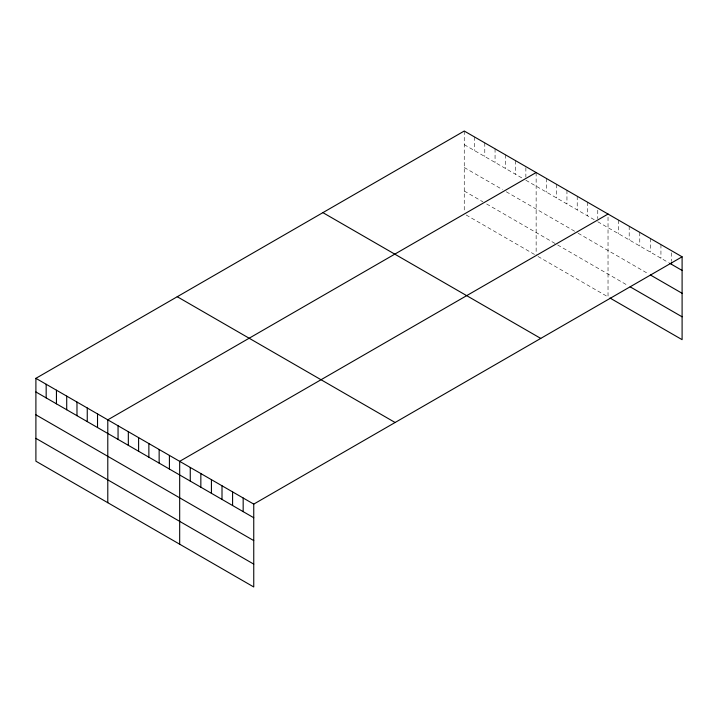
<?xml version="1.0" encoding="UTF-8"?>
<svg xmlns="http://www.w3.org/2000/svg" width="718" height="718" viewBox="0 0 718 718"><rect width="100%" height="100%" fill="white"/><g stroke="black" fill="none" stroke-linecap="round" stroke-linejoin="round"><path stroke-width="0.54" stroke-dasharray="3.59 2.69" d="M464.25 131.026L464.25 211.81M464.25 144.668L523.072 178.62M525.872 180.245L594.962 220.13M597.762 221.745L668.629 262.662M464.25 167.509L502.528 189.606M506.262 191.769L577.218 232.731M578.152 233.269L648.435 273.845M464.25 191.042L482.918 201.83M486.651 203.984L556.683 244.407M557.617 244.946L628.232 285.719M466.117 214.969L535.206 254.854M538.006 256.479L608.029 296.902L608.029 214.045M671.518 252.79L671.518 261.181M660.937 244.587L660.937 258.22M650.355 238.475L650.355 252.117M639.774 232.372L639.774 246.005M629.192 226.26L629.192 239.893M618.611 220.148L618.611 233.79M597.762 210.212L597.762 218.604M587.495 202.18L587.495 215.822M577.218 196.256L577.218 209.889M566.951 190.324L566.951 203.957M556.683 184.391L556.683 198.033M546.407 178.468L546.407 192.101M536.14 172.535L536.14 254.36M525.872 167.653L525.872 177.095M515.596 160.679L515.596 174.312M505.328 154.747L505.328 168.38M495.061 148.814L495.061 162.456M484.785 142.891L484.785 156.524M474.517 136.958L474.517 150.592"/><path stroke-width="1.08" d="M35.9 378.332L253.75 504.108L253.75 586.974L35.9 461.198L35.9 378.332L464.25 131.026L682.1 256.802L682.1 339.668L609.95 298.015M536.14 172.535L107.79 419.842L107.79 502.699M608.029 214.045L179.679 461.342L179.679 544.208M253.75 504.108L682.1 256.802M669.598 263.219L682.1 270.444M650.355 274.958L682.1 293.285M630.153 286.832L682.1 316.817M322.894 212.636L540.744 338.411M177.256 296.722L395.106 422.498M35.9 391.965L253.75 517.741M35.9 414.816L253.75 540.591M35.9 438.348L253.75 564.124M671.518 262.232L671.518 264.332M243.169 498.005L243.169 511.638M232.587 491.893L232.587 505.526M222.006 485.781L222.006 499.414M211.424 479.669L211.424 493.311M200.843 473.566L200.843 487.199M190.261 467.454L190.261 481.087M169.412 455.418L169.412 469.051M159.145 449.486L159.145 463.119M148.868 443.553L148.868 457.195M138.601 437.63L138.601 451.263M128.334 431.697L128.334 445.331M118.057 425.765L118.057 439.407M97.522 413.909L97.522 427.542M87.255 407.977L87.255 421.619M76.979 402.053L76.979 415.686M66.711 396.121L66.711 409.754M56.444 390.197L56.444 403.83M46.167 384.265L46.167 397.898"/></g></svg>
